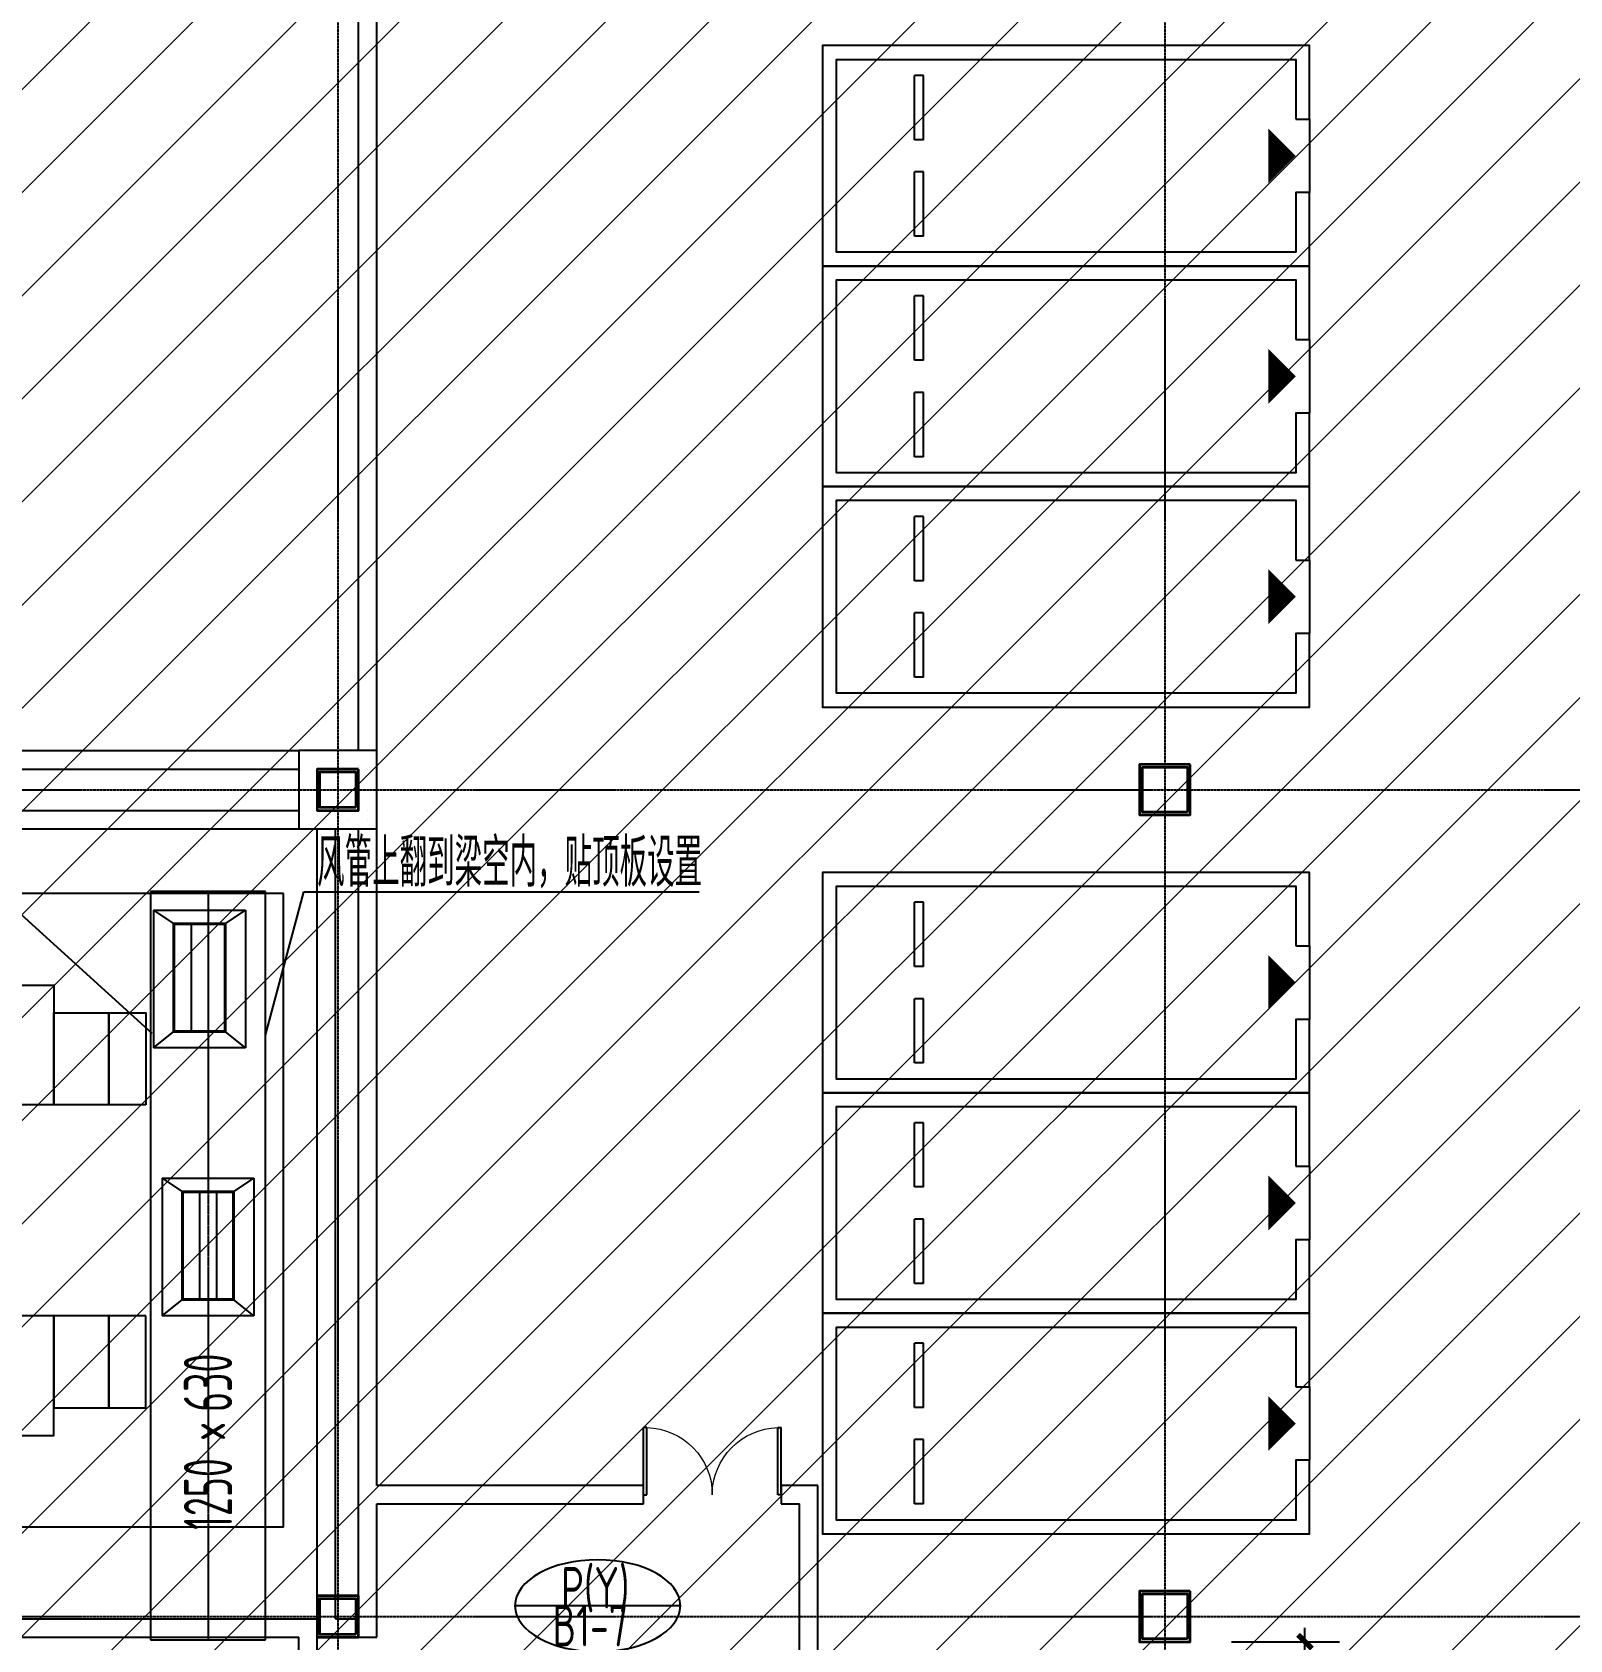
# Model space of a CAD drawing. Extents: x -20827274 to 1300756471, y -549375 to 3431892.
# Drawn here: x -34936 to -18201, y -283515 to -266014 of the extents above; entities that cross this region are included whole.
import ezdxf

# ---------------------------------------------------------------- set-up
doc = ezdxf.new("R2010")
doc.units = 0
doc.header["$LTSCALE"] = 10
for name, pattern in [('CENTER2', [1.125, 0.75, -0.125, 0.125, -0.125]), ('暖附图底图$0$DASH', [0.35, 0.25, -0.1]), ('暖附图底图$0$DOTE', [2.42, 2, -0.2, 0.02, -0.2])]:
    doc.linetypes.add(name, pattern=pattern)
for name, color, linetype in [('1-zs', 3, 'Continuous'), ('1-暖通标注', 4, 'Continuous'), ('1-标注暖通', 4, 'Continuous'), ('DUCT-排风中心线', 5, 'CENTER2'), ('DUCT-排风标注', 3, 'Continuous'), ('DUCT-排风法兰', 2, 'Continuous'), ('DUCT-排风管', 31, 'Continuous'), ('DUCT-排风风口', 7, 'Continuous'), ('H-TH_DIM', 3, 'Continuous'), ('H-暖通设备', 181, 'Continuous'), ('暖附图底图$0$00-停车位', 8, 'Continuous'), ('暖附图底图$0$1-标注暖通', 8, 'Continuous'), ('暖附图底图$0$A-COLUMN', 8, 'Continuous'), ('暖附图底图$0$A-WALL', 8, 'Continuous'), ('暖附图底图$0$DOOR_FIRE', 8, 'Continuous'), ('暖附图底图$0$DOTE', 8, 'Continuous'), ('暖附图底图$0$EQUIP-照明', 8, 'Continuous'), ('暖附图底图$0$配电', 8, 'Continuous')]:
    doc.layers.add(name, color=color, linetype=linetype)
doc.layers.add('F-非人防区', color=105, linetype='Continuous', lineweight=15)
doc.layers.add('暖附图底图$0$钢柱', color=8, linetype='Continuous', lineweight=35)
doc.styles.add('8B2_02', font='tssdeng.shx', dxfattribs={"width": 0.6, "bigfont": 'TSSDCHN.shx'})
doc.styles.add('8B2_02_T3', font='tssdeng.shx', dxfattribs={"width": 0.6, "bigfont": 'TSSDCHN.shx'})
doc.dimstyles.new('_TCH_ARCH&&150', dxfattribs={"dimtxt": 525, "dimasz": 150, "dimexe": 375, "dimexo": 450, "dimgap": 150, "dimtad": 1, "dimdec": 0, "dimrnd": 50, "dimzin": 0, "dimdsep": 46, "dimtxsty": '8B2_02_T3', "dimblk": 'ARCHTICK', "dimcen": 0.09, "dimclrt": 7, "dimazin": 2, "dimtfac": 1, "dimtdec": 0, "dimtix": 1, "dimtmove": 2, "dimatfit": 3, "dimfxl": 0, "dimtolj": 1, "dimtzin": 0, "dimarcsym": 0})

# ---------------------------------------------------------------- blocks, each defined once
blk = doc.blocks.new('$风口$00000108')
for p, q in [((-250, 135), (-190, 75)), ((-250, -135), (-250, 135)), ((250, 135), (200, 75)), ((250, 135), (250, -135)), ((200, 25), (-190, 25)), ((200, -25), (-190, -25)), ((-250, -135), (-190, -75)), ((200, -75), (250, -135)), ((250, -135), (-250, -135))]:
    blk.add_line(p, q)
at = {"linetype": 'Continuous'}
blk.add_line((250, 135), (-250, 135), dxfattribs=at)
at = {"lineweight": 40}
for p, q in [((-190, 75), (200, 75)), ((-190, -75), (-190, 75)), ((200, 75), (200, -75)), ((-190, -75), (200, -75))]:
    blk.add_line(p, q, dxfattribs=at)
blk = doc.blocks.new('暖附图底图$0$车位2400x5300')
at = {"layer": '暖附图底图$0$00-停车位', "color": 251}
for p, q in [((-875, -1000), (-175, -1000)), ((-875, -1100), (-875, -1000)), ((-175, -1100), (-175, -1000)), ((175, -1000), (875, -1000)), ((175, -1100), (175, -1000)), ((875, -1100), (875, -1000)), ((-875, -1100), (-175, -1100)), ((175, -1100), (875, -1100)), ((400, -5300), (-400, -5300))]:
    blk.add_line(p, q, dxfattribs=at)
blk.add_lwpolyline([(400, -5150), (400, -5300), (1200, -5300), (1200, 0), (-1200, 0), (-1200, -5300), (-400, -5300), (-400, -5150), (-1050, -5150), (-1050, -150), (1050, -150), (1050, -5150), (400, -5150)], dxfattribs=at)
blk.add_lwpolyline([(0, -5150, 0, 600, 0), (0, -4850, 600, 600, 0)], format="xyseb", dxfattribs=at)
blk = doc.blocks.new('暖附图底图$0$p3')
at = {"layer": '暖附图底图$0$配电'}
for p, q in [((0, 10800), (0, 0)), ((6900, 10800), (0, 10800)), ((6900, 10800), (6900, 0)), ((0, 0), (6900, 0))]:
    blk.add_line(p, q, dxfattribs=at)
for points in [[(2300, 9300), (2300, 8900), (1300, 8900), (1300, 9300)], [(4600, 9300), (4600, 8900), (5600, 8900), (5600, 9300)], [(2300, 8900), (2300, 8300), (1300, 8300), (1300, 8900)], [(4600, 8900), (4600, 8300), (5600, 8300), (5600, 8900)], [(2300, 8300), (2300, 6300), (1000, 6300), (1000, 8300)], [(4600, 8300), (4600, 6300), (5900, 6300), (5900, 8300)], [(2300, 6300), (2300, 5500), (1300, 5500), (1300, 6300)], [(4600, 6300), (4600, 5500), (5600, 5500), (5600, 6300)], [(2300, 5500), (2300, 4700), (1300, 4700), (1300, 5500)], [(4600, 5500), (4600, 4700), (5600, 4700), (5600, 5500)], [(2300, 4700), (2300, 4100), (1300, 4100), (1300, 4700)], [(4600, 4700), (4600, 4100), (5600, 4100), (5600, 4700)], [(2300, 4100), (2300, 3500), (1300, 3500), (1300, 4100)], [(4600, 4100), (4600, 3500), (5600, 3500), (5600, 4100)], [(2300, 3500), (2300, 2900), (1300, 2900), (1300, 3500)], [(4600, 3500), (4600, 2900), (5600, 2900), (5600, 3500)], [(2300, 2900), (2300, 2300), (1300, 2300), (1300, 2900)], [(4600, 2900), (4600, 2300), (5600, 2300), (5600, 2900)], [(2300, 1500), (2300, 2300), (1300, 2300), (1300, 1500)], [(4600, 1500), (4600, 2300), (5600, 2300), (5600, 1500)]]:
    blk.add_lwpolyline(points, close=True, dxfattribs=at)
blk = doc.blocks.new('暖附图底图$0$A$C17481A77')
at = {"layer": '暖附图底图$0$EQUIP-照明', "rotation": 270}
blk.add_blockref('暖附图底图$0$p3', (-11274, -829), dxfattribs=at)
blk = doc.blocks.new('暖附图底图$0$A$C00330F2E')
at = {"layer": '暖附图底图$0$钢柱', "color": 4, "lineweight": 35}
for points in [[(49725, -99050), (49175, -99050), (49175, -99600), (49725, -99600)], [(40675, -99100), (40225, -99100), (40225, -99550), (40675, -99550)], [(40645, -99520), (40255, -99520), (40255, -99130), (40645, -99130)], [(49695, -99570), (49205, -99570), (49205, -99080), (49695, -99080)], [(40675, -108100), (40225, -108100), (40225, -108550), (40675, -108550)], [(40645, -108520), (40255, -108520), (40255, -108130), (40645, -108130)], [(49725, -108050), (49175, -108050), (49175, -108600), (49725, -108600)], [(49695, -108570), (49205, -108570), (49205, -108080), (49695, -108080)]]:
    blk.add_lwpolyline(points, close=True, dxfattribs=at)
blk = doc.blocks.new('暖附图底图$0$$DorLib2D$00000002')
for p, q in [((-0.5, 0), (-0.5, 0.4875)), ((-0.475, 0.4875), (-0.5, 0.4875)), ((-0.475, 0), (-0.475, 0.4875)), ((0.475, 0), (0.475, 0.4875)), ((0.475, 0.4875), (0.5, 0.4875)), ((0.5, 0), (0.5, 0.4875)), ((-0.5, 0), (-0.475, 0)), ((0.5, 0), (0.475, 0))]:
    blk.add_line(p, q)
at = {"lineweight": 13}
for centre, start, end in [((-0.4875, 0), 0, 88.53072), ((0.4875, 0), 91.46928, 180)]:
    blk.add_arc(centre, 0.4875, start, end, dxfattribs=at)
blk = doc.blocks.new('暖附图底图$0$AFSFCS')
at = {"layer": '暖附图底图$0$A-COLUMN'}
for p, q in [((-31183.6, -273835.4), (-32033.6, -273835.4)), ((-32033.6, -273835.4), (-32033.6, -274685.4)), ((-31183.6, -274685.4), (-31183.6, -273835.4)), ((-32033.6, -274685.4), (-31183.6, -274685.4))]:
    blk.add_line(p, q, dxfattribs=at)
at = {"layer": '暖附图底图$0$A-WALL'}
for p, q in [((-31383.6, -273835.4), (-31383.6, -265685.4)), ((-31183.6, -273835.4), (-31183.6, -265685.4)), ((-35733.6, -273835.4), (-32033.6, -273835.4)), ((-35733.6, -274035.4), (-32033.6, -274035.4)), ((-31283.6, -274035.4), (-31283.6, -274035.4)), ((-31283.6, -274260.4), (-31283.6, -274260.4)), ((-35733.6, -274485.4), (-32033.6, -274485.4)), ((-31733.6, -274585.4), (-31733.6, -274585.4)), ((-31508.6, -274585.4), (-31508.6, -274585.4)), ((-31283.6, -274485.4), (-31283.6, -274485.4)), ((-31283.6, -274585.4), (-31283.6, -274585.4)), ((-35733.6, -274685.4), (-32033.6, -274685.4)), ((-31833.6, -283285.4), (-31833.6, -274685.4)), ((-31633.6, -283285.4), (-31633.6, -274685.4)), ((-31383.6, -281935.4), (-31383.6, -274685.4)), ((-31183.6, -281835.4), (-31183.6, -274685.4)), ((-31383.6, -283285.4), (-31383.6, -281935.4)), ((-28283.6, -281835.4), (-31183.6, -281835.4)), ((-28283.6, -282035.4), (-28283.6, -281835.4)), ((-26383.6, -281835.4), (-26783.6, -281835.4)), ((-26783.6, -281835.4), (-26783.6, -282035.4)), ((-26383.6, -286285.4), (-26383.6, -281835.4)), ((-31183.6, -282035.4), (-28283.6, -282035.4)), ((-31183.6, -283485.4), (-31183.6, -282035.4)), ((-26783.6, -282035.4), (-26583.6, -282035.4)), ((-26583.6, -286185.4), (-26583.6, -282035.4)), ((-38508.6, -283285.4), (-31933.6, -283285.4)), ((-31933.6, -283285.4), (-31833.6, -283285.4)), ((-31633.6, -283285.4), (-31383.6, -283285.4)), ((-38308.6, -283485.4), (-32033.6, -283485.4)), ((-32033.6, -286285.4), (-32033.6, -283485.4)), ((-31833.6, -286185.4), (-31833.6, -283485.4)), ((-31833.6, -283485.4), (-31733.6, -283485.4)), ((-31733.6, -283485.4), (-31183.6, -283485.4))]:
    blk.add_line(p, q, dxfattribs=at)
at = {"layer": '暖附图底图$0$DOTE', "color": 16, "linetype": '暖附图底图$0$DOTE', "ltscale": 1.5}
for p, q in [((-31608.6, -155629.3), (-31608.6, -385768.2)), ((-22608.6, -155629.3), (-22608.6, -385768.2)), ((-113117.3, -274260.4), (10791.4, -274260.4)), ((-113117.3, -283260.4), (10791.4, -283260.4))]:
    blk.add_line(p, q, dxfattribs=at)
for name, p in [('暖附图底图$0$A$C00330F2E', (-72058.6, -174935.4)), ('暖附图底图$0$A$C17481A77', (-31725.9, -274560.3))]:
    blk.add_blockref(name, p)
at = {"layer": '暖附图底图$0$00-停车位', "rotation": 90}
for p in [(-26333.6, -267360.4), (-26333.6, -269760.4), (-26333.6, -272160.4), (-26333.6, -276360.4), (-26333.6, -278760.4), (-26333.6, -281160.4)]:
    blk.add_blockref('暖附图底图$0$车位2400x5300', p, dxfattribs=at)
at = {"layer": '暖附图底图$0$DOOR_FIRE', "xscale": -1500, "yscale": 1500, "zscale": 200}
blk.add_blockref('暖附图底图$0$$DorLib2D$00000002', (-27533.6, -281935.4), dxfattribs=at)
blk = doc.blocks.new('暖附图底图')
at = {"layer": '暖附图底图$0$1-标注暖通', "linetype": '暖附图底图$0$DASH'}
blk.add_blockref('暖附图底图$0$AFSFCS', (500000, 0), dxfattribs=at)
blk = doc.blocks.new('_ArchTick')
at = {"color": 0, "linetype": 'ByBlock', "const_width": 0.4}
blk.add_lwpolyline([(-0.5, -0.5), (0.5, 0.5)], dxfattribs=at)
blk = doc.blocks.new('*D1128')
at = {"layer": 'Defpoints', "color": 0, "transparency": 16777216}
for p in [(-22334, -283535), (-21084, -283535), (-22334, -284421)]:
    blk.add_point(p, dxfattribs=at)
at = {"layer": 'H-TH_DIM', "color": 0, "lineweight": -2, "transparency": 16777216}
for p, q in [((-21084, -283535), (-21084, -283385)), ((-21884, -283535), (-20709, -283535)), ((-21084, -284421), (-21084, -283535)), ((-21884, -284421), (-20709, -284421)), ((-21084, -284421), (-21084, -284571))]:
    blk.add_line(p, q, dxfattribs=at)
at = {"layer": 'H-TH_DIM', "color": 0, "lineweight": -2, "transparency": 16777216, "xscale": 150, "yscale": 150, "zscale": 150}
for p, rotation in [((-21084, -283535), 270), ((-21084, -284421), 90)]:
    blk.add_blockref('_ArchTick', p, dxfattribs=dict(at, rotation=rotation))
at = {"layer": 'H-TH_DIM', "color": 7, "transparency": 16777216, "insert": (-21496, -283978), "char_height": 525, "attachment_point": 5, "rotation": 90, "style": '8B2_02_T3'}
blk.add_mtext('\\A1;900', dxfattribs=at)

msp = doc.modelspace()

# ---------------------------------------------------------------- hatches: boundary and pattern name
at = {"layer": 'F-非人防区'}
h = msp.add_hatch(dxfattribs=at)
h.set_pattern_fill('ANSI31', color=8, scale=500)
h.set_pattern_definition([(45, (-67108.6, 126739.6), (-561.266, 561.266), [])])
edge = h.paths.add_edge_path()
edge.add_line((26041.4, -160910.4), (26041.4, -174910.4))
edge.add_line((26041.4, -174910.4), (44466.4, -174910.4))
edge.add_line((44466.4, -174910.4), (44466.4, -230535.4))
edge.add_line((44466.4, -230535.4), (29591.4, -230535.4))
edge.add_line((29591.4, -230535.4), (29591.4, -228585.4))
edge.add_line((29591.4, -228585.4), (32466.4, -228585.4))
edge.add_line((32466.4, -228585.4), (32466.4, -223185.4))
edge.add_line((32466.4, -223185.4), (6116.4, -223185.4))
edge.add_line((6116.4, -223185.4), (6116.4, -236210.4))
edge.add_line((6116.4, -236210.4), (5916.4, -236210.4))
edge.add_line((5916.4, -236210.4), (5921.1, -289912.2))
edge.add_line((5921.1, -289912.2), (35191.4, -289912.2))
edge.add_line((35191.4, -289912.2), (35191.4, -296310.4))
edge.add_line((35191.4, -296310.4), (35041.4, -296310.4))
edge.add_line((35041.4, -296310.4), (35041.4, -296910.4))
edge.add_line((35041.4, -296910.4), (35641.4, -296910.4))
edge.add_line((35641.4, -296910.4), (44736.4, -305099.6))
edge.add_line((44736.4, -305099.6), (22456.5, -329844))
edge.add_line((22456.5, -329844), (22456.5, -340006.4))
edge.add_line((22456.5, -340006.4), (-13248.1, -379660.4))
edge.add_line((-13248.1, -379660.4), (-90108.6, -379660.4))
edge.add_line((-90108.6, -379660.4), (-90108.6, -373660.4))
edge.add_line((-90108.6, -373660.4), (-91358.6, -373660.4))
edge.add_arc((-91358.6, -361660.4), 12000, 180, 270, ccw=False)
edge.add_line((-103358.6, -361660.4), (-103358.6, -333450.4))
edge.add_line((-103358.6, -333450.4), (-95358.6, -333436.6))
edge.add_line((-95358.6, -333436.6), (-95358.6, -160610.4))
edge.add_line((-95358.6, -160610.4), (-86333.4, -160610.4))
edge.add_line((-86333.4, -160610.4), (-86333.6, -149790))
edge.add_line((-86333.6, -149790), (-73433.4, -149790))
edge.add_line((-73433.4, -149790), (-73433.4, -160610.4))
edge.add_line((-73433.4, -160610.4), (26041.4, -160910.4))

# ---------------------------------------------------------------- linework, layer by layer
at = {"layer": '1-暖通标注'}
msp.add_line((-35098.2, -275577.8, 0), (-33632.9, -276911.2, 0), dxfattribs=at)
at = {"layer": '1-标注暖通'}
for p, q in [((-32397, -276931.1, 2000), (-31979.3, -275372.4, 2000)), ((-31979.3, -275372.4, 2000), (-27678.2, -275372.4, 2000))]:
    msp.add_line(p, q, dxfattribs=at)
at = {"layer": 'DUCT-排风中心线'}
msp.add_line((-33022, -275369), (-33022, -283514.9), dxfattribs=at)
at = {"layer": 'DUCT-排风法兰', "color": 18, "true_color": 0x000000}
msp.add_point((-33022, -283514.9, 2000), dxfattribs=at)
at = {"layer": 'DUCT-排风管'}
for p, q in [((-33647, -275369), (-33647, -283514.9)), ((-32397, -275369), (-33647, -275369)), ((-32397, -283514.9), (-32397, -275369)), ((-33647, -283514.9), (-32397, -283514.9))]:
    msp.add_line(p, q, dxfattribs=at)
at = {"layer": 'H-暖通设备', "linetype": 'Continuous'}
msp.add_line((-27881.5, -283143.4), (-29681.5, -283143.4), dxfattribs=at)
at = {"layer": 'H-暖通设备', "linetype": 'Continuous', "extrusion": (0, 0, -1)}
msp.add_ellipse((-28781.5, -283143.4), major_axis=(-900, 0), ratio=0.5555556, dxfattribs=at)

# ---------------------------------------------------------------- block references
at = {"layer": '1-zs'}
msp.add_blockref('暖附图底图', (-500000, 0), dxfattribs=at)
at = {"layer": 'DUCT-排风风口', "xscale": 3, "yscale": 3.703703703703704, "rotation": 89.99999999999999}
for p in [(-33114.5, -276321.4, 2600), (-33022, -279239, 2600)]:
    msp.add_blockref('$风口$00000108', p, dxfattribs=at)

# ---------------------------------------------------------------- texts
at = {"layer": '1-标注暖通', "style": '8B2_02', "width": 0.6}
msp.add_text('风管上翻到梁空内，贴顶板设置', height=525, dxfattribs=at).set_placement((-31834.7, -275316.4))
at = {"layer": 'DUCT-排风标注', "style": '8B2_02', "width": 0.6}
for s, p in [('630', (-32759.5, -281033.8, 2000)), ('×', (-32759.5, -281348.8, 2000)), ('1250', (-32759.5, -282318, 2000))]:
    msp.add_text(s, height=525, rotation=90, dxfattribs=at).set_placement(p)
at = {"layer": 'H-暖通设备', "linetype": 'Continuous', "style": '8B2_02', "width": 0.7}
for s, p in [('P(Y)', (-29178.3, -283171.3)), ('B1-7', (-29271.7, -283585.8))]:
    msp.add_text(s, height=450, dxfattribs=at).set_placement(p)

# ---------------------------------------------------------------- dimensions: what is measured, and where the dimension line sits
at = {"layer": 'H-TH_DIM', "color": 1}
dim = msp.add_aligned_dim(p1=(-22333.6, -284421.5), p2=(-22333.6, -283535.4), distance=-1250, dimstyle='_TCH_ARCH&&150', dxfattribs=at)
dim.commit()
dim.dimension.update_dxf_attribs({"geometry": '*D1128', "text_midpoint": (-21496.1, -283978.4)})

doc.saveas('drawing.dxf')
